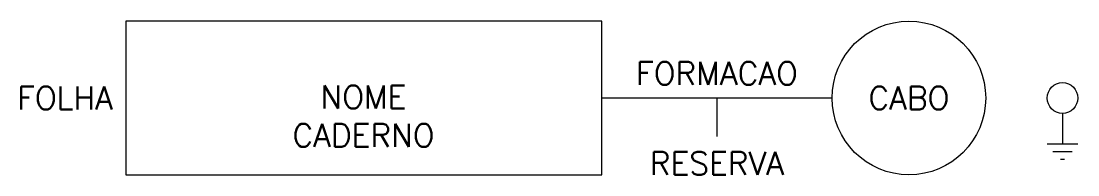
# Model space of a CAD drawing. Extents: x 237 to 305.8, y 185 to 195.
import ezdxf
from ezdxf.enums import TextEntityAlignment as Align

# ---------------------------------------------------------------- set-up
doc = ezdxf.new("R2010")
doc.units = 0
doc.header["$MEASUREMENT"] = 0
doc.layers.get('0').update_dxf_attribs({"linetype": 'CONTINUOUS'})
doc.styles.add('ROMANS', font='romans')

msp = doc.modelspace()

# ---------------------------------------------------------------- linework, layer by layer
at = {"color": 7}
for p, q in [((289.838, 190), (274.838, 190)), ((282.338, 190), (282.338, 187.5))]:
    msp.add_line(p, q, dxfattribs=at)
msp.add_lwpolyline([(243.838, 185), (274.838, 185), (274.838, 195), (243.838, 195)], close=True, dxfattribs=at)
for points in [[(304.838, 189), (304.838, 187)], [(305.838, 187), (303.838, 187)], [(305.463, 186.5), (304.213, 186.5)], [(304.963, 186), (304.713, 186)]]:
    msp.add_lwpolyline(points, dxfattribs=at)
for centre, radius in [((294.838, 190), 5), ((304.838, 190), 1)]:
    msp.add_circle(centre, radius, dxfattribs=at)

# ---------------------------------------------------------------- texts
at = {"color": 7, "lineweight": -3, "style": 'ROMANS'}
for tag, p in [('FORMACAO', (282.338, 191.6)), ('NOME', (259.321, 190.065)), ('CABO', (294.838, 190)), ('CADERNO', (259.321, 187.565)), ('RESERVA', (282.338, 185.751))]:
    msp.add_attdef(tag, text='', height=1.5, dxfattribs=at).set_placement(p, align=Align.MIDDLE_CENTER)
msp.add_attdef('FOLHA', text='', height=1.5, dxfattribs=at).set_placement((243.005, 190), align=Align.MIDDLE_RIGHT)

doc.saveas('drawing.dxf')
